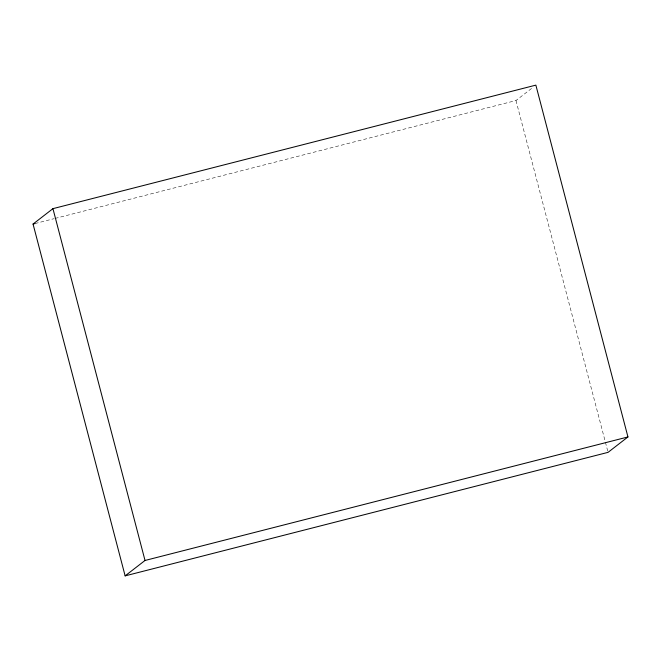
<?xml version="1.0" encoding="UTF-8"?>
<svg xmlns="http://www.w3.org/2000/svg" width="661" height="661" viewBox="0 0 661 661"><rect width="100%" height="100%" fill="white"/><g stroke="black" fill="none" stroke-linecap="round" stroke-linejoin="round"><path stroke-width="0.5" stroke-dasharray="3.31 2.48" d="M55.045 218.427L515.977 100.53L532.683 87.591M35.05 223.542L54.045 218.684M515.977 100.53L608.062 452.347"/><path stroke-width="0.99" d="M33.05 224.054L52.938 208.653L535.864 85.129L627.95 436.946L608.062 452.347L125.136 575.871L33.05 224.054L35.05 223.542M125.136 575.871L145.023 560.47L627.95 436.946M52.938 208.653L145.023 560.47"/></g></svg>
